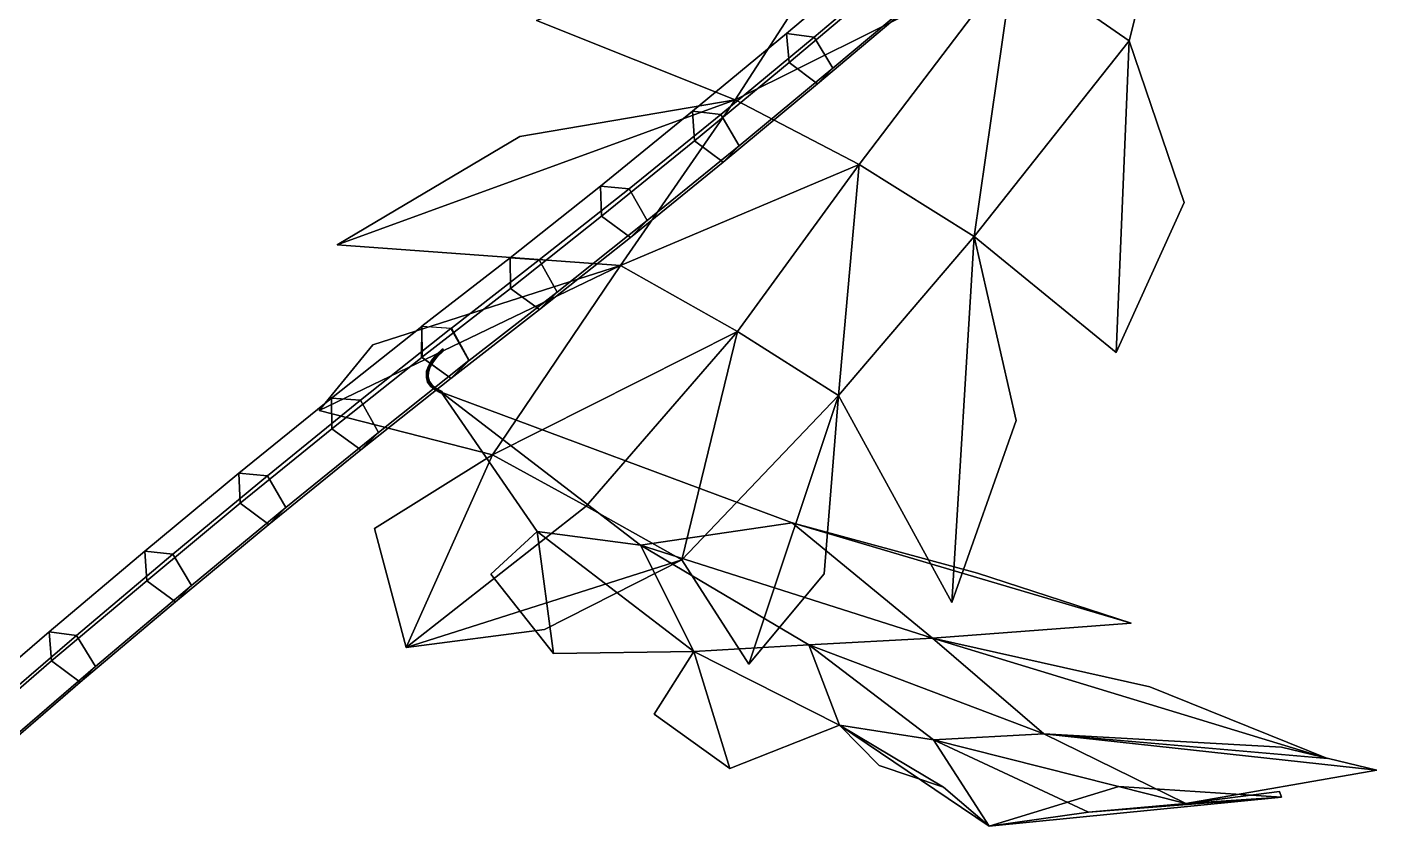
# Model space of a CAD drawing. Header units: metres. Extents: x -349 to 464, y -383 to 362.
# Drawn here: x -196.34 to -146.42, y -132.08 to -102.53 of the extents above; entities that cross this region are included whole.
import ezdxf

# ---------------------------------------------------------------- set-up
doc = ezdxf.new("R2010")
doc.units = ezdxf.units.M

msp = doc.modelspace()

# ---------------------------------------------------------------- linework, layer by layer
at = {"layer": 'Breeder_Leaf', "color": 3}
for points in [[(-152.3237, -90.1535, 493.1757), (-159.845, -100.0825, 490.68), (-155.5878, -103.0459, 486.6193)], [(-152.3237, -90.1535, 493.1757), (-155.5878, -103.0459, 486.6193), (-159.845, -100.0825, 490.68)], [(-165.1724, -97.5093, 492.3647), (-177.5035, -102.2893, 493.3188), (-170.1498, -105.2259, 490.5306)], [(-165.1724, -97.5093, 492.3647), (-170.1498, -105.2259, 490.5306), (-177.5035, -102.2893, 493.3188)], [(-165.1724, -97.5093, 492.3647), (-170.1498, -105.2259, 490.5306), (-159.845, -100.0825, 490.68)], [(-165.1724, -97.5093, 492.3647), (-159.845, -100.0825, 490.68), (-170.1498, -105.2259, 490.5306)], [(-170.1498, -105.2259, 490.5306), (-165.5731, -107.6174, 487.9019), (-159.845, -100.0825, 490.68)], [(-170.1498, -105.2259, 490.5306), (-159.845, -100.0825, 490.68), (-165.5731, -107.6174, 487.9019)], [(-159.845, -100.0825, 490.68), (-165.5731, -107.6174, 487.9019), (-161.315, -110.2788, 485.0017)], [(-159.845, -100.0825, 490.68), (-161.315, -110.2788, 485.0017), (-165.5731, -107.6174, 487.9019)], [(-159.845, -100.0825, 490.68), (-161.315, -110.2788, 485.0017), (-155.5878, -103.0459, 486.6193)], [(-159.845, -100.0825, 490.68), (-155.5878, -103.0459, 486.6193), (-161.315, -110.2788, 485.0017)], [(-161.315, -110.2788, 485.0017), (-156.0685, -114.5703, 480.0039), (-155.5878, -103.0459, 486.6193)], [(-161.315, -110.2788, 485.0017), (-155.5878, -103.0459, 486.6193), (-156.0685, -114.5703, 480.0039)], [(-156.0685, -114.5703, 480.0039), (-153.5443, -109.0178, 483.2149), (-155.5878, -103.0459, 486.6193)], [(-156.0685, -114.5703, 480.0039), (-155.5878, -103.0459, 486.6193), (-153.5443, -109.0178, 483.2149)], [(-170.1498, -105.2259, 490.5306), (-184.8681, -110.5937, 490.4857), (-174.3957, -111.3474, 487.8963)], [(-170.1498, -105.2259, 490.5306), (-174.3957, -111.3474, 487.8963), (-184.8681, -110.5937, 490.4857)], [(-170.1498, -105.2259, 490.5306), (-178.1124, -106.5778, 492.0849), (-184.8681, -110.5937, 490.4857)], [(-170.1498, -105.2259, 490.5306), (-184.8681, -110.5937, 490.4857), (-178.1124, -106.5778, 492.0849)], [(-170.1498, -105.2259, 490.5306), (-174.3957, -111.3474, 487.8963), (-165.5731, -107.6174, 487.9019)], [(-170.1498, -105.2259, 490.5306), (-165.5731, -107.6174, 487.9019), (-174.3957, -111.3474, 487.8963)], [(-174.3957, -111.3474, 487.8963), (-170.0714, -113.795, 486.3506), (-165.5731, -107.6174, 487.9019)], [(-174.3957, -111.3474, 487.8963), (-165.5731, -107.6174, 487.9019), (-170.0714, -113.795, 486.3506)], [(-165.5731, -107.6174, 487.9019), (-170.0714, -113.795, 486.3506), (-166.3268, -116.1598, 483.7583)], [(-165.5731, -107.6174, 487.9019), (-166.3268, -116.1598, 483.7583), (-170.0714, -113.795, 486.3506)], [(-165.5731, -107.6174, 487.9019), (-166.3268, -116.1598, 483.7583), (-161.315, -110.2788, 485.0017)], [(-165.5731, -107.6174, 487.9019), (-161.315, -110.2788, 485.0017), (-166.3268, -116.1598, 483.7583)], [(-166.3268, -116.1598, 483.7583), (-162.1452, -123.8206, 477.3305), (-161.315, -110.2788, 485.0017)], [(-166.3268, -116.1598, 483.7583), (-161.315, -110.2788, 485.0017), (-162.1452, -123.8206, 477.3305)], [(-162.1452, -123.8206, 477.3305), (-159.7583, -117.0791, 480.6168), (-161.315, -110.2788, 485.0017)], [(-162.1452, -123.8206, 477.3305), (-161.315, -110.2788, 485.0017), (-159.7583, -117.0791, 480.6168)], [(-174.3957, -111.3474, 487.8963), (-185.5381, -116.7128, 485.1132), (-179.1236, -118.3506, 485.7909)], [(-174.3957, -111.3474, 487.8963), (-179.1236, -118.3506, 485.7909), (-185.5381, -116.7128, 485.1132)], [(-174.3957, -111.3474, 487.8963), (-183.5484, -114.2812, 486.5728), (-185.5381, -116.7128, 485.1132)], [(-174.3957, -111.3474, 487.8963), (-185.5381, -116.7128, 485.1132), (-183.5484, -114.2812, 486.5728)], [(-174.3957, -111.3474, 487.8963), (-179.1236, -118.3506, 485.7909), (-170.0714, -113.795, 486.3506)], [(-174.3957, -111.3474, 487.8963), (-170.0714, -113.795, 486.3506), (-179.1236, -118.3506, 485.7909)], [(-179.1236, -118.3506, 485.7909), (-175.6599, -120.2505, 483.2488), (-170.0714, -113.795, 486.3506)], [(-179.1236, -118.3506, 485.7909), (-170.0714, -113.795, 486.3506), (-175.6599, -120.2505, 483.2488)], [(-170.0714, -113.795, 486.3506), (-175.6599, -120.2505, 483.2488), (-172.1309, -122.2385, 480.9004)], [(-170.0714, -113.795, 486.3506), (-172.1309, -122.2385, 480.9004), (-175.6599, -120.2505, 483.2488)], [(-170.0714, -113.795, 486.3506), (-172.1309, -122.2385, 480.9004), (-166.3268, -116.1598, 483.7583)], [(-170.0714, -113.795, 486.3506), (-166.3268, -116.1598, 483.7583), (-172.1309, -122.2385, 480.9004)], [(-177.4806, -121.1925, 447.4714), (-173.649, -121.697, 452.2573), (-181.0253, -116.0385, 460.9148)], [(-177.4806, -121.1925, 447.4714), (-181.0253, -116.0385, 460.9148), (-173.649, -121.697, 452.2573)], [(-181.0253, -116.0385, 460.9148), (-173.649, -121.697, 452.2573), (-168.0452, -120.8688, 455.6198)], [(-181.0253, -116.0385, 460.9148), (-168.0452, -120.8688, 455.6198), (-173.649, -121.697, 452.2573)], [(-172.1309, -122.2385, 480.9004), (-169.6415, -126.0972, 475.2365), (-166.3268, -116.1598, 483.7583)], [(-172.1309, -122.2385, 480.9004), (-166.3268, -116.1598, 483.7583), (-169.6415, -126.0972, 475.2365)], [(-169.6415, -126.0972, 475.2365), (-166.8672, -122.7571, 477.6129), (-166.3268, -116.1598, 483.7583)], [(-169.6415, -126.0972, 475.2365), (-166.3268, -116.1598, 483.7583), (-166.8672, -122.7571, 477.6129)], [(-179.1236, -118.3506, 485.7909), (-183.4893, -121.0736, 480.6486), (-182.3131, -125.4852, 476.7107)], [(-179.1236, -118.3506, 485.7909), (-182.3131, -125.4852, 476.7107), (-183.4893, -121.0736, 480.6486)], [(-179.1236, -118.3506, 485.7909), (-182.3131, -125.4852, 476.7107), (-175.6599, -120.2505, 483.2488)], [(-179.1236, -118.3506, 485.7909), (-175.6599, -120.2505, 483.2488), (-182.3131, -125.4852, 476.7107)], [(-175.6599, -120.2505, 483.2488), (-182.3131, -125.4852, 476.7107), (-172.1309, -122.2385, 480.9004)], [(-175.6599, -120.2505, 483.2488), (-172.1309, -122.2385, 480.9004), (-182.3131, -125.4852, 476.7107)], [(-177.4806, -121.1925, 447.4714), (-179.1937, -122.7703, 440.6558), (-176.8727, -125.7017, 435.017)], [(-177.4806, -121.1925, 447.4714), (-176.8727, -125.7017, 435.017), (-179.1937, -122.7703, 440.6558)], [(-177.4806, -121.1925, 447.4714), (-171.6808, -125.6346, 441.6136), (-173.649, -121.697, 452.2573)], [(-177.4806, -121.1925, 447.4714), (-173.649, -121.697, 452.2573), (-171.6808, -125.6346, 441.6136)], [(-177.4806, -121.1925, 447.4714), (-176.8727, -125.7017, 435.017), (-171.6808, -125.6346, 441.6136)], [(-177.4806, -121.1925, 447.4714), (-171.6808, -125.6346, 441.6136), (-176.8727, -125.7017, 435.017)], [(-173.649, -121.697, 452.2573), (-162.8538, -125.1383, 449.0963), (-168.0452, -120.8688, 455.6198)], [(-173.649, -121.697, 452.2573), (-168.0452, -120.8688, 455.6198), (-162.8538, -125.1383, 449.0963)], [(-162.8538, -125.1383, 449.0963), (-155.5119, -124.582, 453.1837), (-168.0452, -120.8688, 455.6198)], [(-162.8538, -125.1383, 449.0963), (-168.0452, -120.8688, 455.6198), (-155.5119, -124.582, 453.1837)], [(-155.5119, -124.582, 453.1837), (-161.1931, -122.7333, 456.6213), (-168.0452, -120.8688, 455.6198)], [(-155.5119, -124.582, 453.1837), (-168.0452, -120.8688, 455.6198), (-161.1931, -122.7333, 456.6213)], [(-171.6808, -125.6346, 441.6136), (-167.4301, -125.3783, 445.5432), (-173.649, -121.697, 452.2573)], [(-171.6808, -125.6346, 441.6136), (-173.649, -121.697, 452.2573), (-167.4301, -125.3783, 445.5432)], [(-173.649, -121.697, 452.2573), (-167.4301, -125.3783, 445.5432), (-162.8538, -125.1383, 449.0963)], [(-173.649, -121.697, 452.2573), (-162.8538, -125.1383, 449.0963), (-167.4301, -125.3783, 445.5432)], [(-182.3131, -125.4852, 476.7107), (-177.1972, -124.8092, 477.3428), (-172.1309, -122.2385, 480.9004)], [(-182.3131, -125.4852, 476.7107), (-172.1309, -122.2385, 480.9004), (-177.1972, -124.8092, 477.3428)], [(-167.4301, -125.3783, 445.5432), (-158.7415, -128.6713, 443.4522), (-162.8538, -125.1383, 449.0963)], [(-167.4301, -125.3783, 445.5432), (-162.8538, -125.1383, 449.0963), (-158.7415, -128.6713, 443.4522)], [(-158.7415, -128.6713, 443.4522), (-148.242, -129.5812, 445.9866), (-162.8538, -125.1383, 449.0963)], [(-158.7415, -128.6713, 443.4522), (-162.8538, -125.1383, 449.0963), (-148.242, -129.5812, 445.9866)], [(-148.242, -129.5812, 445.9866), (-154.818, -126.9342, 449.4061), (-162.8538, -125.1383, 449.0963)], [(-148.242, -129.5812, 445.9866), (-162.8538, -125.1383, 449.0963), (-154.818, -126.9342, 449.4061)], [(-171.6808, -125.6346, 441.6136), (-173.146, -127.9499, 433.8586), (-170.3518, -129.9526, 426.6125)], [(-171.6808, -125.6346, 441.6136), (-170.3518, -129.9526, 426.6125), (-173.146, -127.9499, 433.8586)], [(-171.6808, -125.6346, 441.6136), (-166.2956, -128.3499, 436.5081), (-167.4301, -125.3783, 445.5432)], [(-171.6808, -125.6346, 441.6136), (-167.4301, -125.3783, 445.5432), (-166.2956, -128.3499, 436.5081)], [(-171.6808, -125.6346, 441.6136), (-170.3518, -129.9526, 426.6125), (-166.2956, -128.3499, 436.5081)], [(-171.6808, -125.6346, 441.6136), (-166.2956, -128.3499, 436.5081), (-170.3518, -129.9526, 426.6125)], [(-166.2956, -128.3499, 436.5081), (-162.8123, -128.894, 440.3356), (-167.4301, -125.3783, 445.5432)], [(-166.2956, -128.3499, 436.5081), (-167.4301, -125.3783, 445.5432), (-162.8123, -128.894, 440.3356)], [(-167.4301, -125.3783, 445.5432), (-162.8123, -128.894, 440.3356), (-158.7415, -128.6713, 443.4522)], [(-167.4301, -125.3783, 445.5432), (-158.7415, -128.6713, 443.4522), (-162.8123, -128.894, 440.3356)], [(-166.2956, -128.3499, 436.5081), (-160.7551, -132.0825, 430.9223), (-162.8123, -128.894, 440.3356)], [(-166.2956, -128.3499, 436.5081), (-162.8123, -128.894, 440.3356), (-160.7551, -132.0825, 430.9223)], [(-166.2956, -128.3499, 436.5081), (-162.4513, -130.6472, 424.6493), (-160.7551, -132.0825, 430.9223)], [(-166.2956, -128.3499, 436.5081), (-160.7551, -132.0825, 430.9223), (-162.4513, -130.6472, 424.6493)], [(-166.2956, -128.3499, 436.5081), (-164.8327, -129.8453, 427.0342), (-162.4513, -130.6472, 424.6493)], [(-166.2956, -128.3499, 436.5081), (-162.4513, -130.6472, 424.6493), (-164.8327, -129.8453, 427.0342)], [(-162.8123, -128.894, 440.3356), (-153.482, -131.2525, 436.7828), (-158.7415, -128.6713, 443.4522)], [(-162.8123, -128.894, 440.3356), (-158.7415, -128.6713, 443.4522), (-153.482, -131.2525, 436.7828)], [(-153.482, -131.2525, 436.7828), (-146.4176, -130.0141, 438.0969), (-158.7415, -128.6713, 443.4522)], [(-153.482, -131.2525, 436.7828), (-158.7415, -128.6713, 443.4522), (-146.4176, -130.0141, 438.0969)], [(-146.4176, -130.0141, 438.0969), (-149.9444, -129.1691, 441.4655), (-158.7415, -128.6713, 443.4522)], [(-146.4176, -130.0141, 438.0969), (-158.7415, -128.6713, 443.4522), (-149.9444, -129.1691, 441.4655)], [(-160.7551, -132.0825, 430.9223), (-157.0858, -131.5696, 433.8108), (-162.8123, -128.894, 440.3356)], [(-160.7551, -132.0825, 430.9223), (-162.8123, -128.894, 440.3356), (-157.0858, -131.5696, 433.8108)], [(-162.8123, -128.894, 440.3356), (-157.0858, -131.5696, 433.8108), (-153.482, -131.2525, 436.7828)], [(-162.8123, -128.894, 440.3356), (-153.482, -131.2525, 436.7828), (-157.0858, -131.5696, 433.8108)], [(-160.7551, -132.0825, 430.9223), (-155.9597, -130.617, 425.6521), (-149.9474, -131.0178, 425.8638)], [(-160.7551, -132.0825, 430.9223), (-149.9474, -131.0178, 425.8638), (-155.9597, -130.617, 425.6521)], [(-160.7551, -132.0825, 430.9223), (-149.9474, -131.0178, 425.8638), (-157.0858, -131.5696, 433.8108)], [(-160.7551, -132.0825, 430.9223), (-157.0858, -131.5696, 433.8108), (-149.9474, -131.0178, 425.8638)], [(-157.0858, -131.5696, 433.8108), (-149.9474, -131.0178, 425.8638), (-153.482, -131.2525, 436.7828)], [(-157.0858, -131.5696, 433.8108), (-153.482, -131.2525, 436.7828), (-149.9474, -131.0178, 425.8638)], [(-149.9474, -131.0178, 425.8638), (-150.025, -130.8004, 431.0576), (-153.482, -131.2525, 436.7828)], [(-149.9474, -131.0178, 425.8638), (-153.482, -131.2525, 436.7828), (-150.025, -130.8004, 431.0576)]]:
    msp.add_3dface(points, dxfattribs=at)
at = {"layer": 'Breeder_Petiole', "color": 3}
for points in [[(-164.5957, -100.842, 483.8038), (-168.1579, -103.8485, 480.433), (-168.2516, -102.7734, 479.5735), (-164.7156, -99.7897, 482.9197)], [(-164.7156, -99.7897, 482.9197), (-168.2516, -102.7734, 479.5735), (-167.2342, -102.9061, 478.6167), (-163.7195, -99.941, 481.9435)], [(-163.7195, -99.941, 481.9435), (-167.2342, -102.9061, 478.6167), (-166.5362, -104.0599, 478.9079), (-163.008, -101.0832, 482.2476)], [(-163.5464, -101.6368, 483.3908), (-167.1039, -104.639, 480.024), (-168.1579, -103.8485, 480.433), (-164.5957, -100.842, 483.8038)], [(-163.008, -101.0832, 482.2476), (-166.5362, -104.0599, 478.9079), (-167.1039, -104.639, 480.024), (-163.5464, -101.6368, 483.3908)], [(-168.1579, -103.8485, 480.433), (-171.6582, -106.7468, 476.9063), (-171.7261, -105.6499, 476.0724), (-168.2516, -102.7734, 479.5735)], [(-168.2516, -102.7734, 479.5735), (-171.7261, -105.6499, 476.0724), (-170.6877, -105.7644, 475.1361), (-167.2342, -102.9061, 478.6167)], [(-167.2342, -102.9061, 478.6167), (-170.6877, -105.7644, 475.1361), (-170.003, -106.9295, 475.4138), (-166.5362, -104.0599, 478.9079)], [(-167.1039, -104.639, 480.024), (-170.5993, -107.5332, 476.5015), (-171.6582, -106.7468, 476.9063), (-168.1579, -103.8485, 480.433)], [(-166.5362, -104.0599, 478.9079), (-170.003, -106.9295, 475.4138), (-170.5993, -107.5332, 476.5015), (-167.1039, -104.639, 480.024)], [(-171.6582, -106.7468, 476.9063), (-175.0923, -109.5336, 473.2278), (-175.1349, -108.4155, 472.4208), (-171.7261, -105.6499, 476.0724)], [(-171.7261, -105.6499, 476.0724), (-175.1349, -108.4155, 472.4208), (-174.0758, -108.5127, 471.5059), (-170.6877, -105.7644, 475.1361)], [(-170.6877, -105.7644, 475.1361), (-174.0758, -108.5127, 471.5059), (-173.4042, -109.6886, 471.7694), (-170.003, -106.9295, 475.4138)], [(-170.5993, -107.5332, 476.5015), (-174.0288, -110.3159, 472.8275), (-175.0923, -109.5336, 473.2278), (-171.6582, -106.7468, 476.9063)], [(-170.003, -106.9295, 475.4138), (-173.4042, -109.6886, 471.7694), (-174.0288, -110.3159, 472.8275), (-170.5993, -107.5332, 476.5015)], [(-175.0923, -109.5336, 473.2278), (-178.4561, -112.2054, 469.4019), (-178.4739, -111.0669, 468.6229), (-175.1349, -108.4155, 472.4208)], [(-175.1349, -108.4155, 472.4208), (-178.4739, -111.0669, 468.6229), (-177.3947, -111.1474, 467.7303), (-174.0758, -108.5127, 471.5059)], [(-174.0758, -108.5127, 471.5059), (-177.3947, -111.1474, 467.7303), (-176.7357, -112.3337, 467.9791), (-173.4042, -109.6886, 471.7694)], [(-174.0288, -110.3159, 472.8275), (-177.388, -112.9838, 469.0063), (-178.4561, -112.2054, 469.4019), (-175.0923, -109.5336, 473.2278)], [(-173.4042, -109.6886, 471.7694), (-176.7357, -112.3337, 467.9791), (-177.388, -112.9838, 469.0063), (-174.0288, -110.3159, 472.8275)], [(-178.4561, -112.2054, 469.4019), (-181.7457, -114.7588, 465.4334), (-181.7393, -113.601, 464.6834), (-178.4739, -111.0669, 468.6229)], [(-178.4739, -111.0669, 468.6229), (-181.7393, -113.601, 464.6834), (-180.6402, -113.6655, 463.8139), (-177.3947, -111.1474, 467.7303)], [(-177.3947, -111.1474, 467.7303), (-180.6402, -113.6655, 463.8139), (-179.9937, -114.8616, 464.0475), (-176.7357, -112.3337, 467.9791)], [(-177.388, -112.9838, 469.0063), (-180.6731, -115.5335, 465.0427), (-181.7457, -114.7588, 465.4334), (-178.4561, -112.2054, 469.4019)], [(-176.7357, -112.3337, 467.9791), (-179.9937, -114.8616, 464.0475), (-180.6731, -115.5335, 465.0427), (-177.388, -112.9838, 469.0063)], [(-181.7244, -114.7426, 465.4582), (-185.0668, -117.3967, 461.6562), (-185.0853, -116.2581, 460.8775), (-181.7429, -113.6039, 464.6796)], [(-181.7429, -113.6039, 464.6796), (-185.0853, -116.2581, 460.8775), (-184.0062, -116.3378, 459.9846), (-180.6638, -113.6836, 463.7867)], [(-180.6638, -113.6836, 463.7867), (-184.0062, -116.3378, 459.9846), (-183.3468, -117.5239, 460.2328), (-180.0044, -114.8697, 464.0349)], [(-180.6561, -115.5204, 465.0621), (-183.9985, -118.1746, 461.26), (-185.0668, -117.3967, 461.6562), (-181.7244, -114.7426, 465.4582)], [(-181.2096, -114.7001, 464.2713), (-181.3819, -114.9088, 463.8837), (-181.38, -114.868, 463.8609), (-181.2085, -114.6598, 464.247)], [(-181.1705, -114.7244, 464.2614), (-181.3412, -114.9309, 463.8775), (-181.3819, -114.9088, 463.8837), (-181.2096, -114.7001, 464.2713)], [(-181.2085, -114.6598, 464.247), (-181.38, -114.868, 463.8609), (-181.3373, -114.865, 463.8403), (-181.1679, -114.6594, 464.2216)], [(-181.1449, -114.6994, 464.2308), (-181.3138, -114.904, 463.8509), (-181.3412, -114.9309, 463.8775), (-181.1705, -114.7244, 464.2614)], [(-181.1679, -114.6594, 464.2216), (-181.3373, -114.865, 463.8403), (-181.3138, -114.904, 463.8509), (-181.1449, -114.6994, 464.2308)], [(-180.9891, -114.4914, 464.6275), (-181.2096, -114.7001, 464.2713), (-181.2085, -114.6598, 464.247), (-180.9879, -114.4508, 464.603)], [(-180.9497, -114.5159, 464.6175), (-181.1705, -114.7244, 464.2614), (-181.2096, -114.7001, 464.2713), (-180.9891, -114.4914, 464.6275)], [(-180.9879, -114.4508, 464.603), (-181.2085, -114.6598, 464.247), (-181.1679, -114.6594, 464.2216), (-180.9471, -114.4504, 464.5774)], [(-180.9239, -114.4907, 464.5867), (-181.1449, -114.6994, 464.2308), (-181.1705, -114.7244, 464.2614), (-180.9497, -114.5159, 464.6175)], [(-180.9471, -114.4504, 464.5774), (-181.1679, -114.6594, 464.2216), (-181.1449, -114.6994, 464.2308), (-180.9239, -114.4907, 464.5867)], [(-180.0044, -114.8697, 464.0349), (-183.3468, -117.5239, 460.2328), (-183.9985, -118.1746, 461.26), (-180.6561, -115.5204, 465.0621)], [(-181.5646, -115.3074, 463.0482), (-181.5724, -115.4913, 462.6129), (-181.5696, -115.4493, 462.5952), (-181.562, -115.2657, 463.0287)], [(-181.5222, -115.3252, 463.05), (-181.53, -115.5071, 462.6189), (-181.5724, -115.4913, 462.6129), (-181.5646, -115.3074, 463.0482)], [(-181.562, -115.2657, 463.0287), (-181.5696, -115.4493, 462.5952), (-181.5246, -115.4392, 462.5901), (-181.517, -115.2579, 463.0184)], [(-181.5008, -115.1122, 463.474), (-181.5646, -115.3074, 463.0482), (-181.562, -115.2657, 463.0287), (-181.4984, -115.071, 463.4528)], [(-181.459, -115.1321, 463.4717), (-181.5222, -115.3252, 463.05), (-181.5646, -115.3074, 463.0482), (-181.5008, -115.1122, 463.474)], [(-181.4984, -115.071, 463.4528), (-181.562, -115.2657, 463.0287), (-181.517, -115.2579, 463.0184), (-181.4543, -115.0655, 463.4372)], [(-181.493, -115.2948, 463.0317), (-181.5006, -115.4751, 462.6048), (-181.53, -115.5071, 462.6189), (-181.5222, -115.3252, 463.05)], [(-181.517, -115.2579, 463.0184), (-181.5246, -115.4392, 462.5901), (-181.5006, -115.4751, 462.6048), (-181.493, -115.2948, 463.0317)], [(-181.4304, -115.1034, 463.4492), (-181.493, -115.2948, 463.0317), (-181.5222, -115.3252, 463.05), (-181.459, -115.1321, 463.4717)], [(-181.4543, -115.0655, 463.4372), (-181.517, -115.2579, 463.0184), (-181.493, -115.2948, 463.0317), (-181.4304, -115.1034, 463.4492)], [(-181.3819, -114.9088, 463.8837), (-181.5008, -115.1122, 463.474), (-181.4984, -115.071, 463.4528), (-181.38, -114.868, 463.8609)], [(-181.3412, -114.9309, 463.8775), (-181.459, -115.1321, 463.4717), (-181.5008, -115.1122, 463.474), (-181.3819, -114.9088, 463.8837)], [(-181.38, -114.868, 463.8609), (-181.4984, -115.071, 463.4528), (-181.4543, -115.0655, 463.4372), (-181.3373, -114.865, 463.8403)], [(-181.3138, -114.904, 463.8509), (-181.4304, -115.1034, 463.4492), (-181.459, -115.1321, 463.4717), (-181.3412, -114.9309, 463.8775)], [(-181.3373, -114.865, 463.8403), (-181.4543, -115.0655, 463.4372), (-181.4304, -115.1034, 463.4492), (-181.3138, -114.904, 463.8509)], [(-181.5724, -115.4913, 462.6129), (-181.524, -115.6611, 462.1746), (-181.5213, -115.6189, 462.1585), (-181.5696, -115.4493, 462.5952)], [(-181.53, -115.5071, 462.6189), (-181.4821, -115.6752, 462.1847), (-181.524, -115.6611, 462.1746), (-181.5724, -115.4913, 462.6129)], [(-181.5696, -115.4493, 462.5952), (-181.5213, -115.6189, 462.1585), (-181.4769, -115.6067, 462.1587), (-181.5246, -115.4392, 462.5901)], [(-181.5006, -115.4751, 462.6048), (-181.4532, -115.6418, 462.1749), (-181.4821, -115.6752, 462.1847), (-181.53, -115.5071, 462.6189)], [(-181.5246, -115.4392, 462.5901), (-181.4769, -115.6067, 462.1587), (-181.4532, -115.6418, 462.1749), (-181.5006, -115.4751, 462.6048)], [(-181.524, -115.6611, 462.1746), (-181.4202, -115.8145, 461.7399), (-181.4178, -115.772, 461.7254), (-181.5213, -115.6189, 462.1585)], [(-181.4821, -115.6752, 462.1847), (-181.3793, -115.8269, 461.754), (-181.4202, -115.8145, 461.7399), (-181.524, -115.6611, 462.1746)], [(-181.5213, -115.6189, 462.1585), (-181.4178, -115.772, 461.7254), (-181.3746, -115.758, 461.7308), (-181.4769, -115.6067, 462.1587)], [(-181.4532, -115.6418, 462.1749), (-181.3513, -115.7922, 461.7484), (-181.3793, -115.8269, 461.754), (-181.4821, -115.6752, 462.1847)], [(-181.4769, -115.6067, 462.1587), (-181.3746, -115.758, 461.7308), (-181.3513, -115.7922, 461.7484), (-181.4532, -115.6418, 462.1749)], [(-181.4202, -115.8145, 461.7399), (-181.2625, -115.9489, 461.3152), (-181.2606, -115.9063, 461.3024), (-181.4178, -115.772, 461.7254)], [(-181.3793, -115.8269, 461.754), (-181.2232, -115.9599, 461.3333), (-181.2625, -115.9489, 461.3152), (-181.4202, -115.8145, 461.7399)], [(-181.4178, -115.772, 461.7254), (-181.2606, -115.9063, 461.3024), (-181.2193, -115.8907, 461.3128), (-181.3746, -115.758, 461.7308)], [(-181.3513, -115.7922, 461.7484), (-181.1967, -115.9241, 461.3318), (-181.2232, -115.9599, 461.3333), (-181.3793, -115.8269, 461.754)], [(-181.3746, -115.758, 461.7308), (-181.2193, -115.8907, 461.3128), (-181.1967, -115.9241, 461.3318), (-181.3513, -115.7922, 461.7484)], [(-185.0668, -117.3967, 461.6562), (-188.4571, -120.1483, 458.0243), (-188.5011, -119.0296, 457.2181), (-185.0853, -116.2581, 460.8775)], [(-185.0853, -116.2581, 460.8775), (-188.5011, -119.0296, 457.2181), (-187.4424, -119.1254, 456.3026), (-184.0062, -116.3378, 459.9846)], [(-181.2625, -115.9489, 461.3152), (-181.0536, -116.0627, 460.907), (-181.0523, -116.0196, 460.8957), (-181.2606, -115.9063, 461.3024)], [(-181.2232, -115.9599, 461.3333), (-181.016, -116.0725, 460.929), (-181.0536, -116.0627, 460.907), (-181.2625, -115.9489, 461.3152)], [(-181.2606, -115.9063, 461.3024), (-181.0523, -116.0196, 460.8957), (-181.0132, -116.0026, 460.911), (-181.2193, -115.8907, 461.3128)], [(-181.1967, -115.9241, 461.3318), (-180.9912, -116.0356, 460.9314), (-181.016, -116.0725, 460.929), (-181.2232, -115.9599, 461.3333)], [(-181.2193, -115.8907, 461.3128), (-181.0132, -116.0026, 460.911), (-180.9912, -116.0356, 460.9314), (-181.1967, -115.9241, 461.3318)], [(-184.0062, -116.3378, 459.9846), (-187.4424, -119.1254, 456.3026), (-186.7697, -120.3009, 456.5649), (-183.3468, -117.5239, 460.2328)], [(-183.9985, -118.1746, 461.26), (-187.3932, -120.9295, 457.6229), (-188.4571, -120.1483, 458.0243), (-185.0668, -117.3967, 461.6562)], [(-183.3468, -117.5239, 460.2328), (-186.7697, -120.3009, 456.5649), (-187.3932, -120.9295, 457.6229), (-183.9985, -118.1746, 461.26)], [(-188.4571, -120.1483, 458.0243), (-191.9126, -123.0103, 454.5422), (-191.9825, -121.9125, 453.7096), (-188.5011, -119.0296, 457.2181)], [(-188.5011, -119.0296, 457.2181), (-191.9825, -121.9125, 453.7096), (-190.9447, -122.0248, 452.7723), (-187.4424, -119.1254, 456.3026)], [(-187.4424, -119.1254, 456.3026), (-190.9447, -122.0248, 452.7723), (-190.2584, -123.1894, 453.0481), (-186.7697, -120.3009, 456.5649)], [(-187.3932, -120.9295, 457.6229), (-190.8531, -123.7949, 454.1357), (-191.9126, -123.0103, 454.5422), (-188.4571, -120.1483, 458.0243)], [(-186.7697, -120.3009, 456.5649), (-190.2584, -123.1894, 453.0481), (-190.8531, -123.7949, 454.1357), (-187.3932, -120.9295, 457.6229)], [(-191.9126, -123.0103, 454.5422), (-195.4289, -125.9792, 451.214), (-195.5252, -124.9031, 450.3561), (-191.9825, -121.9125, 453.7096)], [(-191.9825, -121.9125, 453.7096), (-195.5252, -124.9031, 450.3561), (-194.5087, -125.0328, 449.398), (-190.9447, -122.0248, 452.7723)], [(-190.9447, -122.0248, 452.7723), (-194.5087, -125.0328, 449.398), (-193.8087, -126.1859, 449.6867), (-190.2584, -123.1894, 453.0481)], [(-190.8531, -123.7949, 454.1357), (-194.3741, -126.7675, 450.8027), (-195.4289, -125.9792, 451.214), (-191.9126, -123.0103, 454.5422)], [(-190.2584, -123.1894, 453.0481), (-193.8087, -126.1859, 449.6867), (-194.3741, -126.7675, 450.8027), (-190.8531, -123.7949, 454.1357)], [(-195.4289, -125.9792, 451.214), (-199.0019, -129.0516, 448.0438), (-199.1251, -127.9979, 447.1618), (-195.5252, -124.9031, 450.3561)], [(-195.5252, -124.9031, 450.3561), (-199.1251, -127.9979, 447.1618), (-198.1302, -128.1456, 446.1838), (-194.5087, -125.0328, 449.398)], [(-194.5087, -125.0328, 449.398), (-198.1302, -128.1456, 446.1838), (-197.4161, -129.2869, 446.4848), (-193.8087, -126.1859, 449.6867)], [(-194.3741, -126.7675, 450.8027), (-197.9518, -129.8437, 447.6278), (-199.0019, -129.0516, 448.0438), (-195.4289, -125.9792, 451.214)], [(-193.8087, -126.1859, 449.6867), (-197.4161, -129.2869, 446.4848), (-197.9518, -129.8437, 447.6278), (-194.3741, -126.7675, 450.8027)]]:
    msp.add_3dface(points, dxfattribs=at)

doc.saveas('drawing.dxf')
